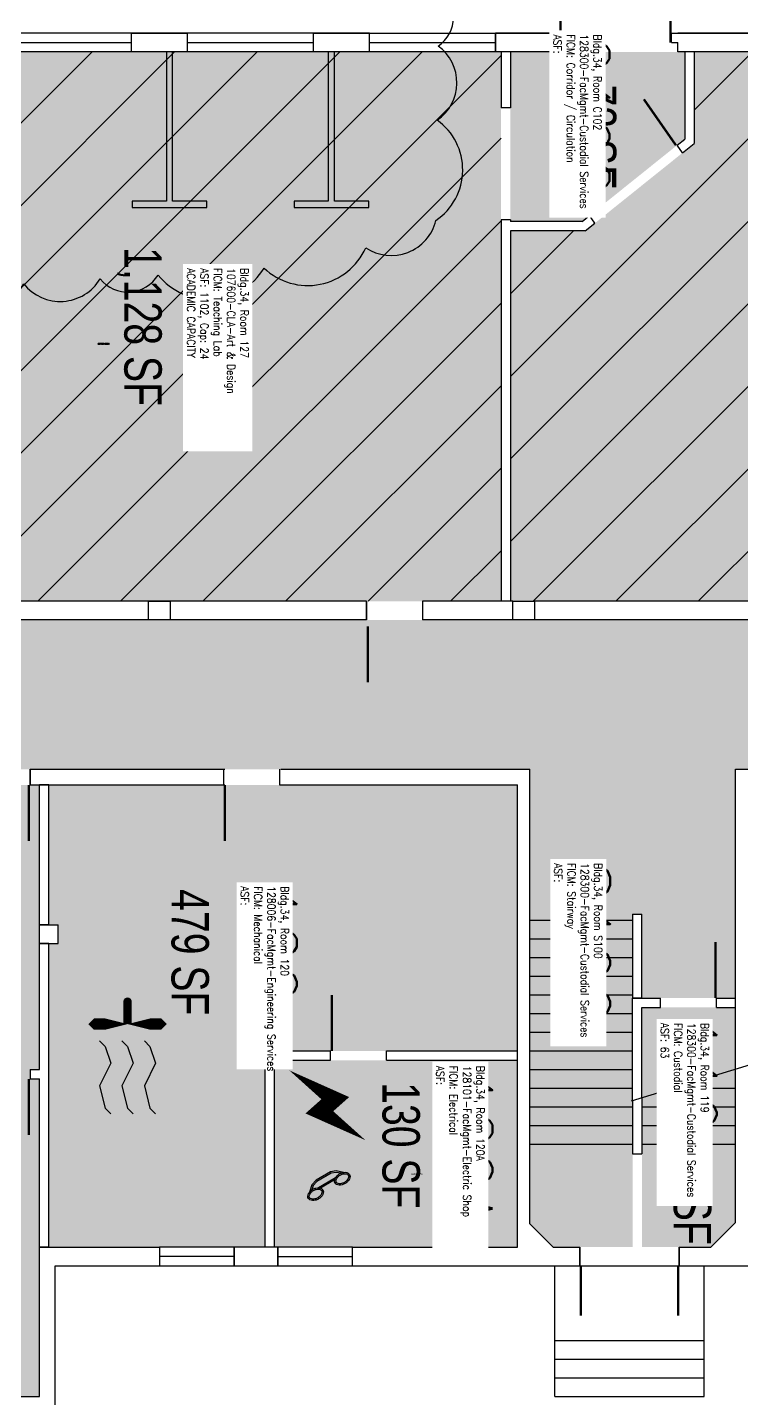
# Model space of a CAD drawing. Header units: inches. Extents: x -726 to 3772, y 0 to 2633.
# Drawn here: x 47 to 505, y 443 to 1324 of the extents above; entities that cross this region are included whole.
import ezdxf
from ezdxf.enums import TextEntityAlignment as Align

# ---------------------------------------------------------------- set-up
doc = ezdxf.new("R2010")
doc.units = ezdxf.units.IN
doc.header["$LTSCALE"] = 10
doc.header["$MEASUREMENT"] = 0
doc.layers.get('0').update_dxf_attribs({"linetype": 'CONTINUOUS'})
for name, color, linetype in [('A-DOOR', 2, 'CONTINUOUS'), ('A-FLOR', 3, 'CONTINUOUS'), ('A-GLAZ', 1, 'CONTINUOUS'), ('A-IDEN-ICON', 4, 'CONTINUOUS'), ('A-IDEN-RNUM', 7, 'CONTINUOUS'), ('A-IDEN-SNUM', 4, 'CONTINUOUS'), ('A-IDEN-VNUM', 4, 'CONTINUOUS'), ('A-REV', 1, 'CONTINUOUS'), ('A-SITE', 3, 'CONTINUOUS'), ('A-WALL', 5, 'CONTINUOUS'), ('AREA-TEXT', 3, 'CONTINUOUS'), ('Rooms-Capacity', 4, 'CONTINUOUS'), ('Rooms-Category-Color', 7, 'CONTINUOUS'), ('Rooms-College-Color', 7, 'CONTINUOUS'), ('Rooms-Department-Color', 7, 'CONTINUOUS'), ('Rooms-Division-Color', 7, 'CONTINUOUS'), ('Rooms-Information', 7, 'CONTINUOUS')]:
    doc.layers.add(name, color=color, linetype=linetype)
doc.styles.add('AREA', font='arial.ttf', dxfattribs={"width": 0.75, "height": 24})
doc.styles.add('ROOMSNUMBER', font='txt', dxfattribs={"height": 0.03})
doc.styles.add('ROOMVNUMBER', font='simplex.shx', dxfattribs={"width": 0.85})

# ---------------------------------------------------------------- blocks, each defined once
blk = doc.blocks.new('CPELECT')
at = {"color": 0, "linetype": 'ByBlock'}
blk.add_lwpolyline([(0.0623, 0.0629, 0, 0.03, 0), (0.0105, -0.0168, 0.03, 0.03, 0), (-0.0105, 0.0068, 0.03, 0, 0), (-0.0623, -0.0729, 0.03, 0, 0)], format="xyseb", dxfattribs=at)
blk = doc.blocks.new('CPMECH')
at = {"color": 0, "linetype": 'ByBlock'}
for p, q in [((0.005, 0.025), (0.015, 0.035)), ((0.015, 0.035), (0.045, 0.045)), ((0.045, 0.045), (0.085, 0.025)), ((0.085, 0.025), (0.125, 0.035)), ((0.125, 0.035), (0.135, 0.045)), ((0.015, -0.005), (0.045, 0.005)), ((0.045, 0.005), (0.085, -0.015)), ((0.125, -0.005), (0.135, 0.005)), ((0.005, -0.015), (0.015, -0.005)), ((0.085, -0.015), (0.125, -0.005)), ((0.005, -0.055), (0.015, -0.045)), ((0.015, -0.045), (0.045, -0.035)), ((0.045, -0.035), (0.085, -0.055)), ((0.085, -0.055), (0.125, -0.045)), ((0.125, -0.045), (0.135, -0.035))]:
    blk.add_line(p, q, dxfattribs=at)
for points in [[(-0.025, -0.005, 0, 0.02, 0), (-0.025, 0.035, 0.02, 0.02, 0), (-0.025, 0.055, 0.02, 0, 0), (-0.025, 0.065, 0, 0, 0)], [(-0.025, -0.005, 0, 0.02, 0), (-0.025, -0.045, 0.02, 0.02, 0), (-0.025, -0.065, 0.02, 0, 0), (-0.025, -0.075, 0, 0, 0)]]:
    blk.add_lwpolyline(points, format="xyseb", dxfattribs=at)
at = {"color": 0, "linetype": 'ByBlock', "const_width": 0.015}
blk.add_lwpolyline([(-0.025, -0.005), (-0.065, -0.005)], dxfattribs=at)
at = {"color": 0, "linetype": 'ByBlock', "const_width": 0.0075}
blk.add_lwpolyline([(-0.0682, -0.0069, 1), (-0.0618, -0.0031, 1)], format="xyb", close=True, dxfattribs=at)
blk = doc.blocks.new('CPPHONE')
for p, q in [((0.0096, 0.0252), (-0.0196, -0.0252)), ((0.0169, 0.0279), (-0.0182, -0.0329))]:
    blk.add_line(p, q)
for points in [[(0.0364, 0.0572), (0.0417, 0.0308), (0.0382, 0.0108), (0.0082, -0.0411), (-0.0083, -0.0558), (-0.0338, -0.0645)], [(0.0334, 0.047), (0.0366, 0.0307), (0.0334, 0.0126), (0.0043, -0.0379), (-0.0109, -0.0514), (-0.0265, -0.0567)]]:
    blk.add_lwpolyline(points)
for points in [[(0.0288, 0.0786, 0.139889), (0.0216, 0.0804, 0.107118), (0.0122, 0.0781, 0.079812), (0.0039, 0.0722, 0.067459), (-0.0035, 0.0626, 0.067459), (-0.008, 0.0515, 0.079812), (-0.009, 0.0413, 0.107118), (-0.0064, 0.032, 0.139889), (-0.0012, 0.0267, 0.139889), (0.0061, 0.0248, 0.107118), (0.0155, 0.0272, 0.079812), (0.0238, 0.0331, 0.067459), (0.0312, 0.0426, 0.067459), (0.0357, 0.0538, 0.079812), (0.0367, 0.0639, 0.107118), (0.034, 0.0732, 0.139889)], [(0.0263, 0.0743, 0.139889), (0.0218, 0.0754, 0.107118), (0.0144, 0.0736, 0.079812), (0.0074, 0.0686, 0.067459), (0.0008, 0.0601, 0.067459), (-0.0032, 0.0502, 0.079812), (-0.004, 0.0417, 0.107118), (-0.0019, 0.0344, 0.139889), (0.0013, 0.031, 0.139889), (0.0059, 0.0298, 0.107118), (0.0133, 0.0317, 0.079812), (0.0203, 0.0367, 0.067459), (0.0268, 0.0451, 0.067459), (0.0309, 0.055, 0.079812), (0.0317, 0.0636, 0.107118), (0.0296, 0.0709, 0.139889)], [(-0.0262, -0.0167, 0.139889), (-0.0334, -0.0148, 0.107118), (-0.0428, -0.0172, 0.079812), (-0.0511, -0.0231, 0.067459), (-0.0585, -0.0326, 0.067459), (-0.063, -0.0438, 0.079812), (-0.064, -0.0539, 0.107118), (-0.0614, -0.0632, 0.139889), (-0.0562, -0.0686, 0.139889), (-0.0489, -0.0704, 0.107118), (-0.0395, -0.0681, 0.079812), (-0.0312, -0.0622, 0.067459), (-0.0238, -0.0526, 0.067459), (-0.0193, -0.0415, 0.079812), (-0.0183, -0.0313, 0.107118), (-0.021, -0.022, 0.139889)], [(-0.0287, -0.021, 0.139889), (-0.0332, -0.0198, 0.107118), (-0.0406, -0.0217, 0.079812), (-0.0476, -0.0267, 0.067459), (-0.0542, -0.0351, 0.067459), (-0.0582, -0.045, 0.079812), (-0.059, -0.0536, 0.107118), (-0.0569, -0.0609, 0.139889), (-0.0537, -0.0643, 0.139889), (-0.0491, -0.0654, 0.107118), (-0.0417, -0.0636, 0.079812), (-0.0347, -0.0586, 0.067459), (-0.0282, -0.0501, 0.067459), (-0.0241, -0.0402, 0.079812), (-0.0233, -0.0317, 0.107118), (-0.0254, -0.0244, 0.139889)]]:
    blk.add_lwpolyline(points, format="xyb", close=True)

msp = doc.modelspace()

# ---------------------------------------------------------------- hatches: boundary and pattern name
at = {"layer": 'Rooms-Capacity'}
h = msp.add_hatch(dxfattribs=at)
h.set_pattern_fill('ANSI31', color=256, scale=300, style=0)
h.paths.add_polyline_path([(351, 1200), (351, 1272), (351, 1308), (-109, 1308), (-109, 1039), (-109, 1003), (-109, 955), (264.59, 955), (300, 955), (351, 955)])
h = msp.add_hatch(dxfattribs=at)
h.set_pattern_fill('ANSI31', color=256, scale=300, style=0)
h.paths.add_polyline_path([(1190, 1308), (475, 1308), (475, 1249.08), (405.11, 1193), (357, 1193), (357, 955), (372.5, 955), (540, 955), (576, 955), (1088, 955), (1124, 955), (1190, 955)])
at = {"layer": 'Rooms-Category-Color', "true_color": 0xe3f498}
for points in [[(351, 1200), (351, 1272), (351, 1308), (-109, 1308), (-109, 1039), (-109, 1003), (-109, 955), (264.59, 955), (300, 955), (351, 955)], [(1190, 1308), (475, 1308), (475, 1249.08), (405.11, 1193), (357, 1193), (357, 955), (372.5, 955), (540, 955), (576, 955), (1088, 955), (1124, 955), (1190, 955)]]:
    msp.add_hatch(color=61, dxfattribs=at).paths.add_polyline_path(points)
at = {"layer": 'Rooms-Category-Color', "true_color": 0xadadad}
for points in [[(469, 1251.96), (469, 1308), (464.5, 1308), (383.5, 1308), (357, 1308), (357, 1272), (357, 1200), (357, 1199), (403, 1199), (407.9, 1202.93), (464.18, 1248.1)], [(501.5, 847), (369.5, 847), (369.5, 555), (384.5, 540), (401.5, 540), (435.5, 540), (435.5, 600), (435.5, 634.28), (435.5, 700), (435.5, 754), (441.5, 754), (441.5, 700), (501.5, 700)], [(-28, 837), (54.5, 837), (54.5, 654), (48.5, 654), (48.5, 648), (54.5, 648), (54.5, 444), (-95.5, 444), (-95.5, 648), (12.5, 648), (12.5, 654), (-7.75, 654), (-28, 654)], [(361.5, 837), (208.75, 837), (172.75, 837), (60.5, 837), (60.5, 747), (66.5, 747), (66.5, 735), (60.5, 735), (60.5, 539.98), (131.5, 539.98), (179.5, 540), (199.5, 540), (199.5, 666), (241.5, 666), (277.5, 666), (361.5, 666)], [(441.5, 694), (501.5, 694), (501.5, 555.75), (485.75, 540), (465.5, 540), (441.5, 540)], [(361.5, 660), (277.5, 660), (241.5, 660), (205.5, 660), (205.5, 540), (207.5, 540), (205.5, 540), (255.5, 540), (361.5, 540)]]:
    msp.add_hatch(color=253, dxfattribs=at).paths.add_polyline_path(points)
h = msp.add_hatch(color=253, dxfattribs=at)
edge = h.paths.add_edge_path()
edge.add_line((2098, 925), (2098, 943))
edge.add_line((2098, 943), (-166, 943))
edge.add_line((-166, 943), (-227, 943))
edge.add_line((-227, 943), (-227, 909))
edge.add_line((-227, 909), (-227, 877))
edge.add_line((-227, 877), (-227, 847))
edge.add_line((-227, 847), (-227, 819))
edge.add_line((-227, 819), (-233, 819))
edge.add_line((-233, 819), (-233, 795))
edge.add_line((-233, 795), (-231, 759))
edge.add_line((-231, 759), (-231, 745))
edge.add_line((-231, 745), (-182.5, 745))
edge.add_line((-182.5, 745), (-146.5, 745))
edge.add_line((-146.5, 745), (-138.5, 745))
edge.add_line((-138.5, 745), (-138.5, 763))
edge.add_arc((-54.5, 763), 84, 90, 180, ccw=False)
edge.add_line((-54.5, 847), (12.5, 847))
edge.add_line((12.5, 847), (48.5, 847))
edge.add_line((48.5, 847), (173.5, 847))
edge.add_line((173.5, 847), (209.5, 847))
edge.add_line((209.5, 847), (369.5, 847))
edge.add_line((369.5, 847), (501.5, 847))
edge.add_line((501.5, 847), (543.5, 847))
edge.add_line((543.5, 847), (579.5, 847))
edge.add_line((579.5, 847), (725.5, 847))
edge.add_line((725.5, 847), (761.5, 847))
edge.add_line((761.5, 847), (813.5, 847))
edge.add_line((813.5, 847), (899.5, 847))
edge.add_line((899.5, 847), (935.5, 847))
edge.add_line((935.5, 847), (1088, 847))
edge.add_line((1088, 847), (1124, 847))
edge.add_line((1124, 847), (1206, 847))
edge.add_line((1206, 847), (1206, 841))
edge.add_line((1206, 841), (1240, 841))
edge.add_line((1240, 841), (1240, 847))
edge.add_line((1240, 847), (1251.97, 847))
edge.add_line((1251.97, 847), (1287.97, 847))
edge.add_line((1287.97, 847), (1371.97, 847))
edge.add_line((1371.97, 847), (1407.97, 847))
edge.add_line((1407.97, 847), (1552.11, 847))
edge.add_line((1552.11, 847), (1588.11, 847))
edge.add_line((1588.11, 847), (1632.5, 847))
edge.add_line((1632.5, 847), (1664.5, 847))
edge.add_line((1664.5, 847), (1688.5, 847))
edge.add_line((1688.5, 847), (1688.5, 844))
edge.add_line((1688.5, 844), (1929, 844))
edge.add_line((1929, 844), (1929, 844.09))
edge.add_line((1929, 844.09), (1989, 844))
edge.add_line((1989, 844), (2098, 844))
edge.add_line((2098, 844), (2098, 865))
edge.add_line((2098, 865), (2098, 925))
at = {"layer": 'Rooms-College-Color', "true_color": 0xb2d6e9}
for points in [[(351, 1200), (351, 1272), (351, 1308), (-109, 1308), (-109, 1039), (-109, 1003), (-109, 955), (264.59, 955), (300, 955), (351, 955)], [(1190, 1308), (475, 1308), (475, 1249.08), (405.11, 1193), (357, 1193), (357, 955), (372.5, 955), (540, 955), (576, 955), (1088, 955), (1124, 955), (1190, 955)]]:
    msp.add_hatch(color=254, dxfattribs=at).paths.add_polyline_path(points)
at = {"layer": 'Rooms-College-Color', "true_color": 0xadadad}
for points in [[(469, 1251.96), (469, 1308), (464.5, 1308), (383.5, 1308), (357, 1308), (357, 1272), (357, 1200), (357, 1199), (403, 1199), (407.9, 1202.93), (464.18, 1248.1)], [(501.5, 847), (369.5, 847), (369.5, 555), (384.5, 540), (401.5, 540), (435.5, 540), (435.5, 600), (435.5, 634.28), (435.5, 700), (435.5, 754), (441.5, 754), (441.5, 700), (501.5, 700)], [(-28, 837), (54.5, 837), (54.5, 654), (48.5, 654), (48.5, 648), (54.5, 648), (54.5, 444), (-95.5, 444), (-95.5, 648), (12.5, 648), (12.5, 654), (-7.75, 654), (-28, 654)], [(361.5, 837), (208.75, 837), (172.75, 837), (60.5, 837), (60.5, 747), (66.5, 747), (66.5, 735), (60.5, 735), (60.5, 539.98), (131.5, 539.98), (179.5, 540), (199.5, 540), (199.5, 666), (241.5, 666), (277.5, 666), (361.5, 666)], [(361.5, 660), (277.5, 660), (241.5, 660), (205.5, 660), (205.5, 540), (207.5, 540), (205.5, 540), (255.5, 540), (361.5, 540)]]:
    msp.add_hatch(color=253, dxfattribs=at).paths.add_polyline_path(points)
h = msp.add_hatch(color=253, dxfattribs=at)
edge = h.paths.add_edge_path()
edge.add_line((2098, 925), (2098, 943))
edge.add_line((2098, 943), (-166, 943))
edge.add_line((-166, 943), (-227, 943))
edge.add_line((-227, 943), (-227, 909))
edge.add_line((-227, 909), (-227, 877))
edge.add_line((-227, 877), (-227, 847))
edge.add_line((-227, 847), (-227, 819))
edge.add_line((-227, 819), (-233, 819))
edge.add_line((-233, 819), (-233, 795))
edge.add_line((-233, 795), (-231, 759))
edge.add_line((-231, 759), (-231, 745))
edge.add_line((-231, 745), (-182.5, 745))
edge.add_line((-182.5, 745), (-146.5, 745))
edge.add_line((-146.5, 745), (-138.5, 745))
edge.add_line((-138.5, 745), (-138.5, 763))
edge.add_arc((-54.5, 763), 84, 90, 180, ccw=False)
edge.add_line((-54.5, 847), (12.5, 847))
edge.add_line((12.5, 847), (48.5, 847))
edge.add_line((48.5, 847), (173.5, 847))
edge.add_line((173.5, 847), (209.5, 847))
edge.add_line((209.5, 847), (369.5, 847))
edge.add_line((369.5, 847), (501.5, 847))
edge.add_line((501.5, 847), (543.5, 847))
edge.add_line((543.5, 847), (579.5, 847))
edge.add_line((579.5, 847), (725.5, 847))
edge.add_line((725.5, 847), (761.5, 847))
edge.add_line((761.5, 847), (813.5, 847))
edge.add_line((813.5, 847), (899.5, 847))
edge.add_line((899.5, 847), (935.5, 847))
edge.add_line((935.5, 847), (1088, 847))
edge.add_line((1088, 847), (1124, 847))
edge.add_line((1124, 847), (1206, 847))
edge.add_line((1206, 847), (1206, 841))
edge.add_line((1206, 841), (1240, 841))
edge.add_line((1240, 841), (1240, 847))
edge.add_line((1240, 847), (1251.97, 847))
edge.add_line((1251.97, 847), (1287.97, 847))
edge.add_line((1287.97, 847), (1371.97, 847))
edge.add_line((1371.97, 847), (1407.97, 847))
edge.add_line((1407.97, 847), (1552.11, 847))
edge.add_line((1552.11, 847), (1588.11, 847))
edge.add_line((1588.11, 847), (1632.5, 847))
edge.add_line((1632.5, 847), (1664.5, 847))
edge.add_line((1664.5, 847), (1688.5, 847))
edge.add_line((1688.5, 847), (1688.5, 844))
edge.add_line((1688.5, 844), (1929, 844))
edge.add_line((1929, 844), (1929, 844.09))
edge.add_line((1929, 844.09), (1989, 844))
edge.add_line((1989, 844), (2098, 844))
edge.add_line((2098, 844), (2098, 865))
edge.add_line((2098, 865), (2098, 925))
at = {"layer": 'Rooms-College-Color', "true_color": 0xe3c5e1}
msp.add_hatch(color=254, dxfattribs=at).paths.add_polyline_path([(441.5, 694), (501.5, 694), (501.5, 555.75), (485.75, 540), (465.5, 540), (441.5, 540)])
at = {"layer": 'Rooms-Department-Color', "true_color": 0xb2d6e9}
for points in [[(351, 1200), (351, 1272), (351, 1308), (-109, 1308), (-109, 1039), (-109, 1003), (-109, 955), (264.59, 955), (300, 955), (351, 955)], [(1190, 1308), (475, 1308), (475, 1249.08), (405.11, 1193), (357, 1193), (357, 955), (372.5, 955), (540, 955), (576, 955), (1088, 955), (1124, 955), (1190, 955)]]:
    msp.add_hatch(color=254, dxfattribs=at).paths.add_polyline_path(points)
at = {"layer": 'Rooms-Department-Color', "true_color": 0xacacac}
for points in [[(469, 1251.96), (469, 1308), (464.5, 1308), (383.5, 1308), (357, 1308), (357, 1272), (357, 1200), (357, 1199), (403, 1199), (407.9, 1202.93), (464.18, 1248.1)], [(501.5, 847), (369.5, 847), (369.5, 555), (384.5, 540), (401.5, 540), (435.5, 540), (435.5, 600), (435.5, 634.28), (435.5, 700), (435.5, 754), (441.5, 754), (441.5, 700), (501.5, 700)], [(-28, 837), (54.5, 837), (54.5, 654), (48.5, 654), (48.5, 648), (54.5, 648), (54.5, 444), (-95.5, 444), (-95.5, 648), (12.5, 648), (12.5, 654), (-7.75, 654), (-28, 654)], [(361.5, 837), (208.75, 837), (172.75, 837), (60.5, 837), (60.5, 747), (66.5, 747), (66.5, 735), (60.5, 735), (60.5, 539.98), (131.5, 539.98), (179.5, 540), (199.5, 540), (199.5, 666), (241.5, 666), (277.5, 666), (361.5, 666)], [(441.5, 694), (501.5, 694), (501.5, 555.75), (485.75, 540), (465.5, 540), (441.5, 540)], [(361.5, 660), (277.5, 660), (241.5, 660), (205.5, 660), (205.5, 540), (207.5, 540), (205.5, 540), (255.5, 540), (361.5, 540)]]:
    msp.add_hatch(color=253, dxfattribs=at).paths.add_polyline_path(points)
h = msp.add_hatch(color=253, dxfattribs=at)
edge = h.paths.add_edge_path()
edge.add_line((2098, 925), (2098, 943))
edge.add_line((2098, 943), (-166, 943))
edge.add_line((-166, 943), (-227, 943))
edge.add_line((-227, 943), (-227, 909))
edge.add_line((-227, 909), (-227, 877))
edge.add_line((-227, 877), (-227, 847))
edge.add_line((-227, 847), (-227, 819))
edge.add_line((-227, 819), (-233, 819))
edge.add_line((-233, 819), (-233, 795))
edge.add_line((-233, 795), (-231, 759))
edge.add_line((-231, 759), (-231, 745))
edge.add_line((-231, 745), (-182.5, 745))
edge.add_line((-182.5, 745), (-146.5, 745))
edge.add_line((-146.5, 745), (-138.5, 745))
edge.add_line((-138.5, 745), (-138.5, 763))
edge.add_arc((-54.5, 763), 84, 90, 180, ccw=False)
edge.add_line((-54.5, 847), (12.5, 847))
edge.add_line((12.5, 847), (48.5, 847))
edge.add_line((48.5, 847), (173.5, 847))
edge.add_line((173.5, 847), (209.5, 847))
edge.add_line((209.5, 847), (369.5, 847))
edge.add_line((369.5, 847), (501.5, 847))
edge.add_line((501.5, 847), (543.5, 847))
edge.add_line((543.5, 847), (579.5, 847))
edge.add_line((579.5, 847), (725.5, 847))
edge.add_line((725.5, 847), (761.5, 847))
edge.add_line((761.5, 847), (813.5, 847))
edge.add_line((813.5, 847), (899.5, 847))
edge.add_line((899.5, 847), (935.5, 847))
edge.add_line((935.5, 847), (1088, 847))
edge.add_line((1088, 847), (1124, 847))
edge.add_line((1124, 847), (1206, 847))
edge.add_line((1206, 847), (1206, 841))
edge.add_line((1206, 841), (1240, 841))
edge.add_line((1240, 841), (1240, 847))
edge.add_line((1240, 847), (1251.97, 847))
edge.add_line((1251.97, 847), (1287.97, 847))
edge.add_line((1287.97, 847), (1371.97, 847))
edge.add_line((1371.97, 847), (1407.97, 847))
edge.add_line((1407.97, 847), (1552.11, 847))
edge.add_line((1552.11, 847), (1588.11, 847))
edge.add_line((1588.11, 847), (1632.5, 847))
edge.add_line((1632.5, 847), (1664.5, 847))
edge.add_line((1664.5, 847), (1688.5, 847))
edge.add_line((1688.5, 847), (1688.5, 844))
edge.add_line((1688.5, 844), (1929, 844))
edge.add_line((1929, 844), (1929, 844.09))
edge.add_line((1929, 844.09), (1989, 844))
edge.add_line((1989, 844), (2098, 844))
edge.add_line((2098, 844), (2098, 865))
edge.add_line((2098, 865), (2098, 925))
at = {"layer": 'Rooms-Division-Color', "true_color": 0xb2d6e9}
for points in [[(351, 1200), (351, 1272), (351, 1308), (-109, 1308), (-109, 1039), (-109, 1003), (-109, 955), (264.59, 955), (300, 955), (351, 955)], [(1190, 1308), (475, 1308), (475, 1249.08), (405.11, 1193), (357, 1193), (357, 955), (372.5, 955), (540, 955), (576, 955), (1088, 955), (1124, 955), (1190, 955)]]:
    msp.add_hatch(color=254, dxfattribs=at).paths.add_polyline_path(points)
at = {"layer": 'Rooms-Division-Color', "true_color": 0xadadad}
for points in [[(469, 1251.96), (469, 1308), (464.5, 1308), (383.5, 1308), (357, 1308), (357, 1272), (357, 1200), (357, 1199), (403, 1199), (407.9, 1202.93), (464.18, 1248.1)], [(501.5, 847), (369.5, 847), (369.5, 555), (384.5, 540), (401.5, 540), (435.5, 540), (435.5, 600), (435.5, 634.28), (435.5, 700), (435.5, 754), (441.5, 754), (441.5, 700), (501.5, 700)], [(-28, 837), (54.5, 837), (54.5, 654), (48.5, 654), (48.5, 648), (54.5, 648), (54.5, 444), (-95.5, 444), (-95.5, 648), (12.5, 648), (12.5, 654), (-7.75, 654), (-28, 654)], [(361.5, 837), (208.75, 837), (172.75, 837), (60.5, 837), (60.5, 747), (66.5, 747), (66.5, 735), (60.5, 735), (60.5, 539.98), (131.5, 539.98), (179.5, 540), (199.5, 540), (199.5, 666), (241.5, 666), (277.5, 666), (361.5, 666)], [(441.5, 694), (501.5, 694), (501.5, 555.75), (485.75, 540), (465.5, 540), (441.5, 540)], [(361.5, 660), (277.5, 660), (241.5, 660), (205.5, 660), (205.5, 540), (207.5, 540), (205.5, 540), (255.5, 540), (361.5, 540)]]:
    msp.add_hatch(color=253, dxfattribs=at).paths.add_polyline_path(points)
h = msp.add_hatch(color=253, dxfattribs=at)
edge = h.paths.add_edge_path()
edge.add_line((2098, 925), (2098, 943))
edge.add_line((2098, 943), (-166, 943))
edge.add_line((-166, 943), (-227, 943))
edge.add_line((-227, 943), (-227, 909))
edge.add_line((-227, 909), (-227, 877))
edge.add_line((-227, 877), (-227, 847))
edge.add_line((-227, 847), (-227, 819))
edge.add_line((-227, 819), (-233, 819))
edge.add_line((-233, 819), (-233, 795))
edge.add_line((-233, 795), (-231, 759))
edge.add_line((-231, 759), (-231, 745))
edge.add_line((-231, 745), (-182.5, 745))
edge.add_line((-182.5, 745), (-146.5, 745))
edge.add_line((-146.5, 745), (-138.5, 745))
edge.add_line((-138.5, 745), (-138.5, 763))
edge.add_arc((-54.5, 763), 84, 90, 180, ccw=False)
edge.add_line((-54.5, 847), (12.5, 847))
edge.add_line((12.5, 847), (48.5, 847))
edge.add_line((48.5, 847), (173.5, 847))
edge.add_line((173.5, 847), (209.5, 847))
edge.add_line((209.5, 847), (369.5, 847))
edge.add_line((369.5, 847), (501.5, 847))
edge.add_line((501.5, 847), (543.5, 847))
edge.add_line((543.5, 847), (579.5, 847))
edge.add_line((579.5, 847), (725.5, 847))
edge.add_line((725.5, 847), (761.5, 847))
edge.add_line((761.5, 847), (813.5, 847))
edge.add_line((813.5, 847), (899.5, 847))
edge.add_line((899.5, 847), (935.5, 847))
edge.add_line((935.5, 847), (1088, 847))
edge.add_line((1088, 847), (1124, 847))
edge.add_line((1124, 847), (1206, 847))
edge.add_line((1206, 847), (1206, 841))
edge.add_line((1206, 841), (1240, 841))
edge.add_line((1240, 841), (1240, 847))
edge.add_line((1240, 847), (1251.97, 847))
edge.add_line((1251.97, 847), (1287.97, 847))
edge.add_line((1287.97, 847), (1371.97, 847))
edge.add_line((1371.97, 847), (1407.97, 847))
edge.add_line((1407.97, 847), (1552.11, 847))
edge.add_line((1552.11, 847), (1588.11, 847))
edge.add_line((1588.11, 847), (1632.5, 847))
edge.add_line((1632.5, 847), (1664.5, 847))
edge.add_line((1664.5, 847), (1688.5, 847))
edge.add_line((1688.5, 847), (1688.5, 844))
edge.add_line((1688.5, 844), (1929, 844))
edge.add_line((1929, 844), (1929, 844.09))
edge.add_line((1929, 844.09), (1989, 844))
edge.add_line((1989, 844), (2098, 844))
edge.add_line((2098, 844), (2098, 865))
edge.add_line((2098, 865), (2098, 925))

# ---------------------------------------------------------------- linework, layer by layer
at = {"layer": 'A-DOOR'}
msp.add_line((401.5, 528), (465.5, 528), dxfattribs=at)
msp.add_line((401.5, 528), (465.5, 528), dxfattribs=at)
for points in [[(389.25, 1314, 1.5, 1.5, 0), (389.25, 1350, 0, 0, 0), (388.5, 1350, 0, 0, -0.414214), (424.5, 1314, 0, 0, -0.414214)], [(389.25, 1314, 1.5, 1.5, 0), (389.25, 1350, 0, 0, 0), (388.5, 1350, 0, 0, -0.414214), (424.5, 1314, 0, 0, -0.414214)], [(459.75, 1314, 1.5, 1.5, 0), (459.75, 1350, 0, 0, 0), (460.5, 1350, 0, 0, 0.414214), (424.5, 1314, 0, 0, 0.414214)], [(459.75, 1314, 1.5, 1.5, 0), (459.75, 1350, 0, 0, 0), (460.5, 1350, 0, 0, 0.414214), (424.5, 1314, 0, 0, 0.414214)], [(463.33, 1248.01, 1.5, 1.5, 0), (442.75, 1277.55, 0, 0, 0), (443.37, 1277.98, 0, 0, 0.414214), (434.4, 1227.87, 0, 0, 0.414214)], [(408.48, 1203.4, 1.5, 1.5, 0), (384.9, 1237.27, 0, 0, 0), (384.28, 1236.84, 0, 0, -0.414214), (434.4, 1227.87, 0, 0, -0.414214)], [(265.34, 938.9, 1.5, 1.5, 0), (265.34, 902.9, 0, 0, 0), (264.59, 902.9, 0, 0, 0.414214), (300.59, 938.9, 0, 0, 0.414214)], [(47.75, 837, 1.5, 1.5, 0), (47.75, 801, 0, 0, 0), (48.5, 801, 0, 0, -0.414214), (12.5, 837, 0, 0, -0.414214)], [(173.5, 837, 1.5, 1.5, 0), (173.5, 801, 0, 0, 0), (172.75, 801, 0, 0, 0.414214), (208.75, 837, 0, 0, 0.414214)], [(488.75, 700, 1.5, 1.5, 0), (488.75, 736, 0, 0, 0), (489.5, 736, 0, 0, 0.414214), (453.5, 700, 0, 0, 0.414214)], [(242.25, 666, 1.5, 1.5, 0), (242.25, 702, 0, 0, 0), (241.5, 702, 0, 0, -0.414214), (277.5, 666, 0, 0, -0.414214)], [(47.75, 648, 1.5, 1.5, 0), (47.75, 612, 0, 0, 0), (48.5, 612, 0, 0, -0.414214), (12.5, 648, 0, 0, -0.414214)], [(402.25, 528, 1.5, 1.5, 0), (402.25, 496, 0, 0, 0), (401.5, 496, 0, 0, 0.414214), (433.5, 528, 0, 0, 0.414214)], [(464.75, 528, 1.5, 1.5, 0), (464.75, 496, 0, 0, 0), (465.5, 496, 0, 0, -0.414214), (433.5, 528, 0, 0, -0.414214)]]:
    msp.add_lwpolyline(points, format="xyseb", dxfattribs=at)
at = {"layer": 'A-FLOR'}
for p, q in [((369.5, 750), (435.5, 750)), ((369.5, 738), (435.5, 738)), ((369.5, 726), (435.5, 726)), ((369.5, 714), (435.5, 714)), ((369.5, 702), (435.5, 702)), ((369.5, 690), (435.5, 690)), ((369.5, 678), (435.5, 678)), ((369.5, 666), (435.5, 666)), ((369.5, 654), (435.5, 654)), ((434.7, 634.03), (511.34, 657.4)), ((369.5, 642), (435.5, 642)), ((460.83, 642), (501.5, 642)), ((369.5, 630), (435.5, 630)), ((441.5, 630), (501.5, 630)), ((369.5, 618), (435.5, 618)), ((441.5, 618), (501.5, 618)), ((369.5, 606), (435.5, 606)), ((441.5, 606), (501.5, 606))]:
    msp.add_line(p, q, dxfattribs=at)
at = {"layer": 'A-GLAZ'}
for p, q in [((113.5, 1320), (32.5, 1320)), ((113.5, 1320), (32.5, 1320)), ((32.5, 1314), (113.5, 1314)), ((113.5, 1308), (113.5, 1320)), ((230.5, 1320), (149.5, 1320)), ((149.5, 1308), (149.5, 1320)), ((230.5, 1320), (149.5, 1320)), ((149.5, 1314), (230.5, 1314)), ((230.5, 1308), (230.5, 1320)), ((266.5, 1320), (347.5, 1320)), ((266.5, 1308), (266.5, 1320)), ((266.5, 1320), (347.5, 1320)), ((266.5, 1314), (347.5, 1314)), ((347.5, 1320), (347.5, 1308)), ((113.5, 1308), (32.5, 1308)), ((230.5, 1308), (149.5, 1308)), ((347.5, 1308), (266.5, 1308)), ((179.5, 540), (131.5, 540)), ((131.5, 540), (131.5, 528)), ((179.5, 528), (179.5, 540)), ((255.5, 540), (207.5, 540)), ((207.5, 540), (207.5, 528)), ((255.5, 528), (255.5, 540)), ((179.5, 534), (131.5, 534)), ((207.5, 534), (255.5, 534)), ((131.5, 528), (179.5, 528)), ((207.5, 528), (255.5, 528))]:
    msp.add_line(p, q, dxfattribs=at)
at = {"layer": 'A-REV'}
msp.add_lwpolyline([(-146.52, 1383.21, 0.520567), (-149.65, 1331.82, 0.520567), (-146.47, 1289.76, 0.520567), (-119.02, 1244.87, 0.520567), (-84.6, 1188.58, 0.520567), (-63.09, 1153.41, 0.520567), (-26.36, 1154.15, 0.520567), (44.38, 1158.85, 0.520567), (93.48, 1162.11, 0.520567), (130.69, 1164.58, 0.520567), (198.76, 1169.09, 0.520567), (264.04, 1182.18, 0.520567), (309.18, 1199.68, 0.520567), (309.97, 1264.15, 0.520567), (310.56, 1311.72, 0.520567), (311.01, 1348.93, 0.520567), (265.34, 1373.27, 0.520567), (208.46, 1373, 0.520567), (162.55, 1372.79, 0.520567), (98.96, 1372.5, 0.520567), (51.95, 1371.3, 0.520567), (-16.8, 1368.35, 0.520567), (-57.48, 1366.6, 0.520567), (-119.98, 1363.91, 0.520567)], format="xyb", close=True, dxfattribs=at)
at = {"layer": 'A-SITE'}
for p, q in [((385.5, 444), (385.5, 528)), ((481.5, 444), (481.5, 528)), ((385.5, 480), (481.5, 480)), ((385.5, 468), (481.5, 468)), ((385.5, 456), (481.5, 456)), ((385.5, 444), (481.5, 444))]:
    msp.add_line(p, q, dxfattribs=at)
at = {"layer": 'A-WALL'}
for p, q in [((149.5, 1320), (113.5, 1320)), ((113.5, 1308), (113.5, 1320)), ((149.5, 1320), (113.5, 1320)), ((113.5, 1320), (149.5, 1320)), ((149.5, 1320), (113.5, 1320)), ((149.5, 1320), (113.5, 1320)), ((113.5, 1320), (149.5, 1320)), ((149.5, 1308), (149.5, 1320)), ((266.5, 1320), (230.5, 1320)), ((230.5, 1308), (230.5, 1320)), ((266.5, 1320), (230.5, 1320)), ((230.5, 1320), (266.5, 1320)), ((266.5, 1320), (230.5, 1320)), ((266.5, 1320), (230.5, 1320)), ((230.5, 1320), (266.5, 1320)), ((266.5, 1308), (266.5, 1320)), ((383.5, 1320), (347.5, 1320)), ((347.5, 1308), (347.5, 1320)), ((383.5, 1320), (347.5, 1320)), ((347.5, 1320), (388.5, 1320)), ((383.5, 1308), (383.5, 1314)), ((383.5, 1314), (388.5, 1314)), ((388.5, 1314), (388.5, 1320)), ((388.5, 1314), (388.5, 1320)), ((460.5, 1320), (572, 1320)), ((460.5, 1314), (460.5, 1320)), ((460.5, 1314), (460.5, 1320)), ((460.5, 1320), (572, 1320)), ((460.5, 1314), (460.5, 1320)), ((460.5, 1314), (460.5, 1320)), ((460.5, 1314), (464.5, 1314)), ((500.5, 1320), (464.5, 1320)), ((1190, 1320), (464.5, 1320)), ((500.5, 1320), (464.5, 1320)), ((464.5, 1308), (464.5, 1314)), ((149.5, 1308), (113.5, 1308)), ((149.5, 1308), (113.5, 1308)), ((266.5, 1308), (230.5, 1308)), ((266.5, 1308), (242.5, 1308)), ((383.5, 1308), (347.5, 1308)), ((383.5, 1308), (347.5, 1308)), ((351, 1308), (351, 1272)), ((357, 1308), (351, 1308)), ((357, 1308), (357, 1272)), ((1190, 1308), (464.5, 1308)), ((469, 1308), (469, 1251.96)), ((475, 1308), (475, 1249.08)), ((357, 1272), (351, 1272)), ((464.18, 1248.1), (469, 1251.96)), ((467.62, 1243.16), (464.18, 1248.1)), ((467.62, 1243.16), (475, 1249.08)), ((357, 1200), (351, 1200)), ((351, 1200), (351, 955)), ((357, 1200), (357, 1199)), ((403, 1199), (357, 1199)), ((403, 1199), (407.9, 1202.93)), ((411.33, 1197.99), (407.9, 1202.93)), ((405.11, 1193), (357, 1193)), ((357, 1193), (357, 955)), ((405.11, 1193), (411.33, 1197.99)), ((236.5, 955), (-117, 955)), ((264.59, 955), (-117, 955)), ((124.5, 943), (124.5, 955)), ((124.5, 955), (138.5, 955)), ((124.5, 943), (124.5, 955)), ((124.5, 955), (138.5, 955)), ((138.5, 955), (138.5, 943)), ((138.5, 955), (138.5, 943)), ((264.59, 955), (264.59, 943)), ((264.59, 943), (264.59, 955)), ((358.5, 955), (300.59, 955)), ((300.59, 955), (300.59, 943)), ((357, 955), (351, 955)), ((358.5, 943), (358.5, 955)), ((358.5, 955), (372.5, 955)), ((358.5, 943), (358.5, 955)), ((358.5, 955), (372.5, 955)), ((372.5, 955), (372.5, 943)), ((372.5, 955), (372.5, 943)), ((540, 955), (372.5, 955)), ((264.59, 943), (-117, 943)), ((264.59, 943), (-117, 943)), ((138.5, 943), (124.5, 943)), ((138.5, 943), (124.5, 943)), ((540, 943), (300.59, 943)), ((540, 943), (300.59, 943)), ((372.5, 943), (358.5, 943)), ((372.5, 943), (358.5, 943)), ((48.5, 847), (48.5, 837)), ((48.5, 847), (173.5, 847)), ((48.5, 847), (173.5, 847)), ((48.5, 837), (48.5, 847)), ((172.75, 847), (172.75, 837)), ((208.75, 847), (208.75, 837)), ((209.5, 847), (369.5, 847)), ((221.5, 847), (369.5, 847)), ((369.5, 555), (369.5, 847)), ((369.5, 555), (369.5, 847)), ((501.5, 555.75), (501.5, 847)), ((501.5, 847), (543.5, 847)), ((501.5, 555.75), (501.5, 847)), ((501.5, 847), (543.5, 847)), ((48.5, 837), (173.5, 837)), ((48.5, 837), (173.5, 837)), ((60.5, 837), (54.5, 837)), ((54.5, 747), (54.5, 837)), ((60.5, 747), (60.5, 837)), ((208.75, 837), (361.5, 837)), ((221.5, 837), (361.5, 837)), ((361.5, 540), (361.5, 837)), ((361.5, 540), (361.5, 837)), ((435.5, 754), (441.5, 754)), ((435.5, 754), (435.5, 700)), ((441.5, 700), (441.5, 754)), ((54.5, 747), (66.5, 747)), ((54.5, 735), (54.5, 747)), ((60.5, 747), (54.5, 747)), ((66.5, 735), (66.5, 747)), ((54.5, 654), (54.5, 735)), ((54.5, 735), (66.5, 735)), ((60.5, 735), (54.5, 735)), ((60.5, 539.98), (60.5, 735)), ((435.5, 634.28), (435.5, 700)), ((435.5, 700), (453.5, 700)), ((441.5, 700), (435.5, 700)), ((453.5, 694), (453.5, 700)), ((453.5, 694), (453.5, 700)), ((489.5, 694), (489.5, 700)), ((489.5, 700), (501.5, 700)), ((489.5, 694), (489.5, 700)), ((441.5, 636.11), (441.5, 694)), ((441.5, 694), (453.5, 694)), ((489.5, 694), (501.5, 694)), ((199.5, 540), (199.5, 666)), ((199.5, 666), (241.5, 666)), ((241.5, 660), (241.5, 666)), ((241.5, 660), (241.5, 666)), ((277.5, 660), (277.5, 666)), ((277.5, 666), (361.5, 666)), ((277.5, 660), (277.5, 666)), ((361.5, 660), (361.5, 666)), ((48.5, 654), (48.5, 648)), ((48.5, 654), (54.5, 654)), ((48.5, 654), (48.5, 648)), ((205.5, 540), (205.5, 660)), ((205.5, 660), (241.5, 660)), ((277.5, 660), (361.5, 660)), ((48.5, 648), (54.5, 648)), ((54.5, 539.98), (54.5, 648)), ((441.5, 636.11), (441.5, 600)), ((435.5, 634.28), (435.5, 600)), ((435.5, 600), (441.5, 600)), ((501.5, 555.75), (485.75, 540)), ((501.5, 555.75), (485.75, 540)), ((384.5, 540), (369.5, 555)), ((384.5, 540), (369.5, 555)), ((54.5, 539.98), (131.5, 539.98)), ((54.5, 444), (54.5, 539.98)), ((54.5, 444), (54.5, 539.98)), ((60.5, 539.98), (54.5, 539.98)), ((131.5, 539.98), (131.5, 528)), ((207.5, 540), (179.5, 540)), ((179.5, 540), (179.5, 528)), ((205.5, 540), (199.5, 540)), ((207.5, 528), (207.5, 540)), ((255.5, 528), (255.5, 540)), ((255.5, 540), (361.5, 540)), ((263, 540), (361.5, 540)), ((384.5, 540), (401.5, 540)), ((401.5, 528), (401.5, 540)), ((401.5, 540), (401.5, 528)), ((401.5, 528), (401.5, 540)), ((465.5, 540), (485.75, 540)), ((465.5, 528), (465.5, 540)), ((465.5, 540), (465.5, 528)), ((465.5, 528), (465.5, 540)), ((465.5, 540), (485.75, 540)), ((64.5, 432), (64.5, 528)), ((64.5, 432), (64.5, 528)), ((64.5, 528), (131.5, 528)), ((179.5, 528), (207.5, 528)), ((255.5, 528), (401.5, 528)), ((263, 528), (369.5, 528)), ((465.5, 528), (540, 528)), ((465.5, 528), (540, 528)), ((-7, 444), (54.5, 444)), ((-7, 444), (54.5, 444))]:
    msp.add_line(p, q, dxfattribs=at)
for points in [[(136, 1308), (136, 1212), (114, 1212), (114, 1208), (162, 1208), (162, 1212), (140, 1212), (140, 1308)], [(240, 1308), (240, 1212), (218, 1212), (218, 1208), (266, 1208), (266, 1212), (244, 1212), (244, 1308)]]:
    msp.add_lwpolyline(points, dxfattribs=at)

# ---------------------------------------------------------------- block references
at = {"layer": 'A-IDEN-ICON', "rotation": 270}
for name, p, xscale, yscale, zscale in [('CPMECH', (112.86, 674.27), 360, 360, 360), ('CPELECT', (241.2, 631.11), 360, 360, 360), ('CPPHONE', (239.56, 581.41), -179.9999999999999, 180, 180)]:
    msp.add_blockref(name, p, dxfattribs=dict(at, xscale=xscale, yscale=yscale, zscale=zscale))

# ---------------------------------------------------------------- texts
at = {"layer": 'A-IDEN-RNUM', "width": 0.85}
for s, style, p in [('C102-00', 'ROOMSNUMBER', (408.08, 1265.11)), ('0127-00', 'ROOMVNUMBER', (95.66, 1120.41)), ('S100-00', 'ROOMSNUMBER', (407.08, 743.38)), ('0120-00', 'ROOMSNUMBER', (201.73, 738.79)), ('0119-00', 'ROOMSNUMBER', (454.97, 666.68)), ('0120-A0', 'ROOMSNUMBER', (297.02, 586.88))]:
    msp.add_text(s, height=0.96, dxfattribs=dict(at, style=style)).set_placement(p, align=Align.MIDDLE)
at = {"layer": 'A-IDEN-SNUM', "width": 0.85}
for s, style, p in [('0340C10200', 'ROOMSNUMBER', (408.08, 1265.11)), ('0340012700', 'ROOMVNUMBER', (95.66, 1120.41)), ('0340S10000', 'ROOMSNUMBER', (407.08, 743.38)), ('0340012000', 'ROOMSNUMBER', (201.73, 738.79)), ('0340011900', 'ROOMSNUMBER', (454.97, 666.68)), ('03400120A0', 'ROOMSNUMBER', (297.02, 586.88))]:
    msp.add_text(s, height=0.96, dxfattribs=dict(at, style=style)).set_placement(p, align=Align.MIDDLE)
at = {"layer": 'A-IDEN-VNUM', "style": 'ROOMVNUMBER', "width": 0.85}
for s, p in [('C102', (402.68, 1267.53)), ('127', (167.26, 1132.62)), ('S100', (403.16, 735.75)), ('120', (201.73, 735.44)), ('119', (471.56, 651.28)), ('120A', (327.41, 604.03))]:
    msp.add_text(s, height=36, rotation=270, dxfattribs=at).set_placement(p, align=Align.MIDDLE)
at = {"layer": 'AREA-TEXT', "style": 'AREA', "width": 0.75}
for s, p in [('73 SF', (413, 1253.5)), ('1,128 SF', (121, 1131.5)), ('479 SF', (151.3, 729.41)), ('205 SF', (396.84, 722.64)), ('130 SF', (286.82, 605.36)), ('63 SF', (473.96, 574.99))]:
    msp.add_text(s, height=24, rotation=270, dxfattribs=at).set_placement(p, align=Align.MIDDLE_CENTER)

# ---------------------------------------------------------------- next in the draw order: texts
at = {"layer": 'Rooms-Information', "width": 115.2, "attachment_point": 7, "rotation": 270, "style": 'ROOMVNUMBER', "bg_fill": 3, "box_fill_scale": 1.5, "bg_fill_color": 256, "bg_fill_true_color": 13158600, "bg_fill_transparency": 0}
for s, insert, char_height in [('Bldg.34, Room C102^M^J128300-FacMgmt-Custodial Services^M^JFICM: Corridor / Circulation^M^JASF: ', (384.68, 1319.25), 5.1429), ('Bldg.34, Room 127^M^J107600-CLA-Art & Design^M^JFICM: Teaching Lab^M^JASF: 1102, Cap: 24^M^JACADEMIC CAPACITY', (149.26, 1169.05), 5.14286), ('Bldg.34, Room S100^M^J128300-FacMgmt-Custodial Services^M^JFICM: Stairway^M^JASF: ', (385.16, 786.75), 5.1429), ('Bldg.34, Room 120^M^J128006-FacMgmt-Engineering Services^M^JFICM: Mechanical^M^JASF: ', (183.73, 771.87), 5.1429), ('Bldg.34, Room 119^M^J128300-FacMgmt-Custodial Services^M^JFICM: Custodial^M^JASF: 63', (453.56, 684.07), 5.1429), ('Bldg.34, Room 120A^M^J128101-FacMgmt-Electric Shop^M^JFICM: Electrical^M^JASF: ', (309.41, 656.48), 5.1429)]:
    msp.add_mtext(s, dxfattribs=dict(at, insert=insert, char_height=char_height))

doc.saveas('drawing.dxf')
